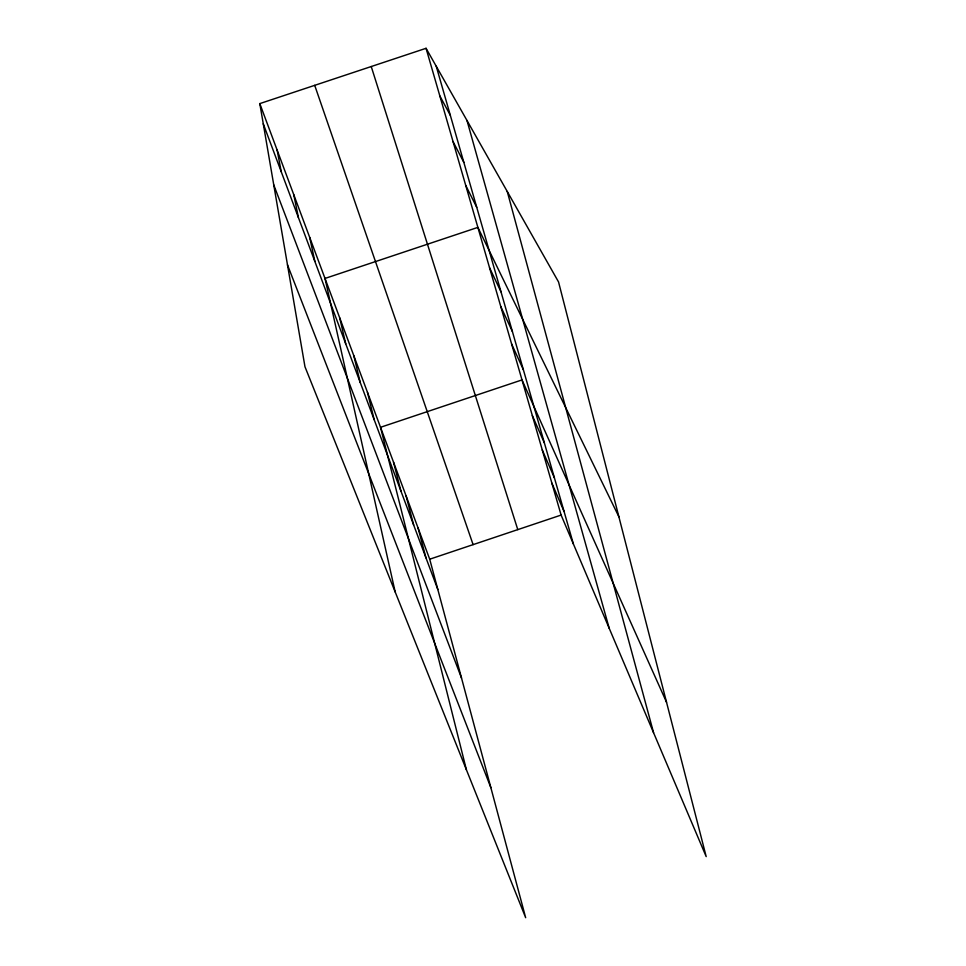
<?xml version="1.0" encoding="UTF-8"?>
<svg xmlns="http://www.w3.org/2000/svg" width="966" height="966" viewBox="0 0 966 966"><rect width="100%" height="100%" fill="white"/><g stroke="black" fill="none" stroke-linecap="round" stroke-linejoin="round"><path stroke-width="1.45" d="M429.713 559.205L561.113 515.071L706.194 856.613L558.553 281.975L426.054 48.3L259.806 103.603L304.978 366.778L525.661 917.7L429.713 559.205L259.806 103.603M439.844 95.936L450.337 115.365M453.042 141.579L463.825 162.36M465.709 185.363L476.745 207.352M618.88 516.762L477.88 227.384L324.999 278.437L395.166 591.941M489.557 267.763L501.004 291.853M500.786 306.584L512.403 331.567M511.594 343.944L523.367 369.736M666.54 702.258L522.002 379.916L380.519 427.298L466.397 769.769M532.338 415.597L544.341 442.814M542.276 449.975L554.387 477.808M551.864 483.109L564.059 511.497M287.482 264.853L490.849 787.628M273.752 184.88L461.519 678.06M263.271 123.817L437.827 589.501M314.711 85.346L473.099 544.631M371.234 66.533L517.776 529.622M426.054 48.3L561.113 515.071M436.234 66.243L573.381 543.943M466.989 120.484L609.22 628.323M507.259 191.497L653.571 732.711M418.085 528.016L425.97 557.877M406.022 495.679L413.665 525.045M393.512 462.134L400.878 490.933M367.43 392.196L374.18 419.703M353.834 355.742L360.233 382.5M339.706 317.85L345.719 343.775M309.7 237.407L314.844 261.388M293.761 194.673L298.397 217.519M277.145 150.116L281.227 171.706"/></g></svg>
